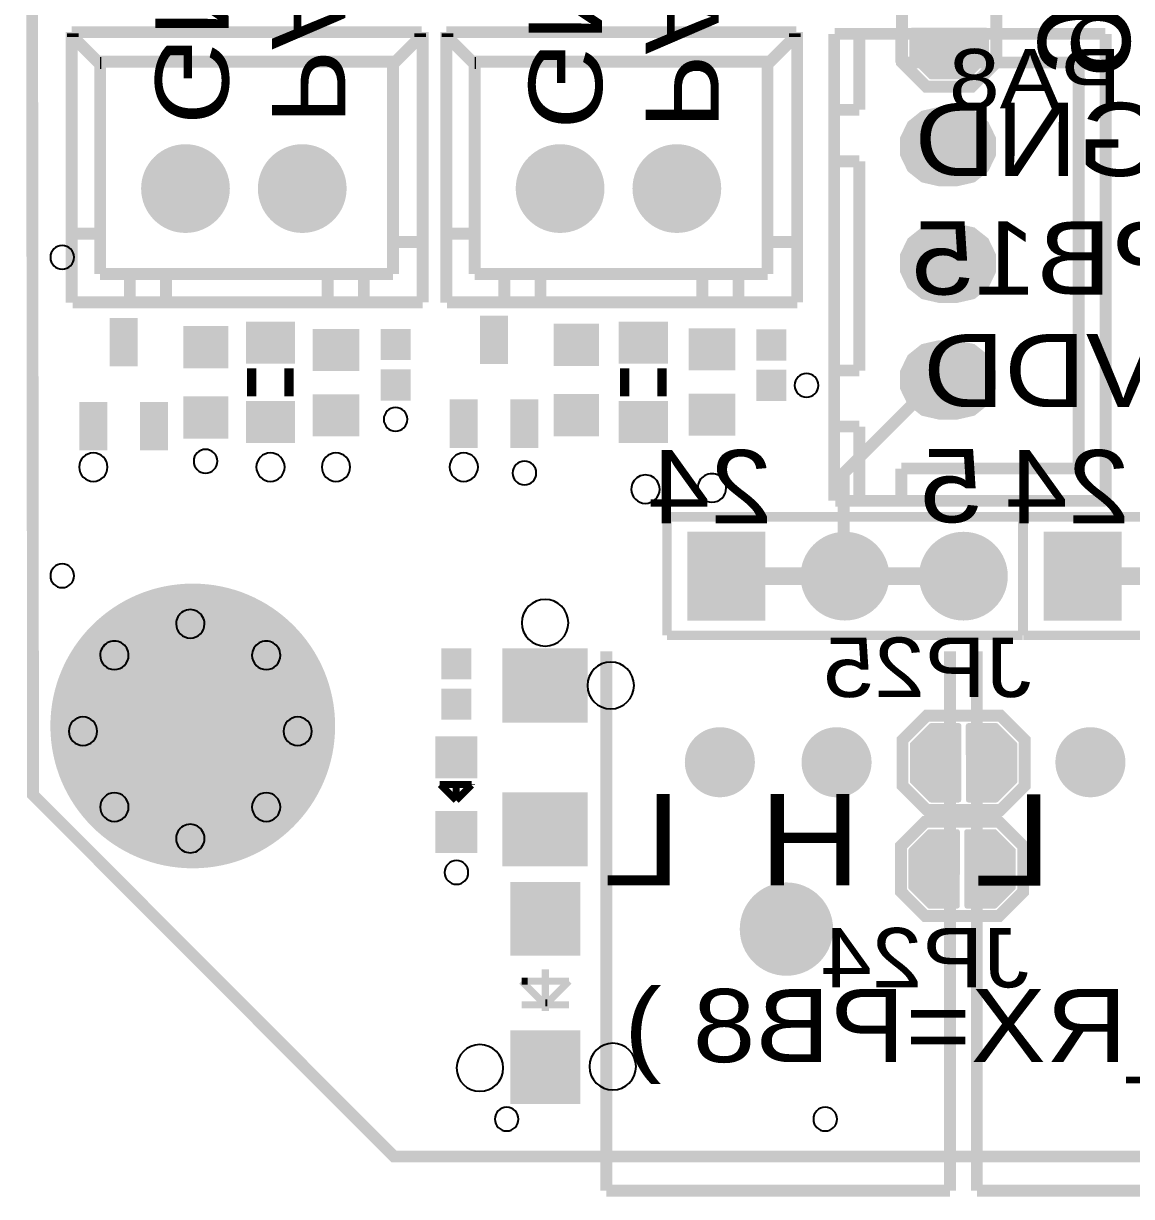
# Model space of a CAD drawing. Header units: millimetres. Extents: x -1 to 130, y -79 to 1.
# Drawn here: x -0.13 to 23.62, y -73.58 to -48.45 of the extents above; entities that cross this region are included whole.
import ezdxf
from ezdxf.enums import TextEntityAlignment as Align

# ---------------------------------------------------------------- set-up
doc = ezdxf.new("R2010")
doc.units = ezdxf.units.MM
doc.header["$MEASUREMENT"] = 0
for name, color, linetype, true_color in [('Board-Outline-Layer', 7, 'Continuous', 0xff00ff), ('Bottom-Silkscreen-Layer', 7, 'Continuous', 0x808000), ('Bottom-Solder-Mask-Layer', 7, 'Continuous', 0xff00ff), ('Multi-Layer', 7, 'Continuous', 0xc0c0c0), ('Top-Silkscreen-Layer', 7, 'Continuous', 0xffff00), ('Top-Solder-Mask-Layer', 7, 'Continuous', 0x800080)]:
    doc.layers.add(name, color=color, linetype=linetype, true_color=true_color)
doc.styles.get("Standard").update_dxf_attribs({"font": 'arial.ttf'})

msp = doc.modelspace()

# ---------------------------------------------------------------- hatches: boundary and pattern name
at = {"layer": 'Bottom-Solder-Mask-Layer'}
for points in [[(18.8576377952756, -48.58595377190755), (18.872554827537236, -48.54999468880697), (18.908545396508792, -48.53515378404908), (20.50855047651895, -48.53853961082074), (20.54440205998653, -48.55345652934064), (20.559243078486162, -48.58933959867921), (20.559243078486162, -49.18934213868429), (20.555376120142284, -49.20878257043544), (20.5443639591629, -49.22526334905992), (20.144361419157825, -49.625263349059914), (20.12788071961939, -49.63627534366368), (20.108440436880883, -49.64014224028448), (19.30844043688088, -49.64014224028448), (19.289000154142364, -49.63627534366368), (19.27251945460393, -49.625263349059914), (18.872516914598854, -49.22526334905992), (18.86150475361947, -49.20878257043544), (18.8576377952756, -49.18934213868429)], [(19.483039116078245, -51.934309118618266), (19.11423738679487, -51.85013253056554), (18.81848136305245, -51.61427497202927), (18.654349152562766, -51.27345092508076), (18.654349152562766, -50.8951647721507), (18.81848136305245, -50.55434072520216), (19.11423738679487, -50.31848316666592), (19.483039116078245, -50.23430657861319), (19.883041656083314, -50.23430657861319), (20.25184338536669, -50.31848316666592), (20.547599409109104, -50.55434072520216), (20.711731619598787, -50.8951647721507), (20.711731619598787, -51.27345092508076), (20.547599409109104, -51.614274972029285), (20.25184338536669, -51.85013253056554), (19.883041656083314, -51.934309118618266)], [(2.3936576073152174, -51.9841046482093, 1), (4.295257810515624, -51.9841046482093, 1)], [(4.895562611125227, -51.9841046482093, 1), (6.797162814325633, -51.9841046482093, 1)], [(10.42007366014733, -51.9841046482093, 1), (12.321673863347735, -51.9841046482093, 1)], [(12.921978663957338, -51.9841046482093, 1), (14.823578867157744, -51.9841046482093, 1)], [(19.483039116078245, -54.43418211836423), (19.11423738679487, -54.3500055303115), (18.81848136305245, -54.114147971775246), (18.654349152562766, -53.77332392482672), (18.654349152562766, -53.395037771896675), (18.81848136305245, -53.054213724948134), (19.11423738679487, -52.81835616641188), (19.483039116078245, -52.734179578359154), (19.883041656083314, -52.734179578359154), (20.25184338536669, -52.81835616641188), (20.547599409109104, -53.054213724948134), (20.711731619598787, -53.395037771896675), (20.711731619598787, -53.77332392482672), (20.547599409109104, -54.11414797177526), (20.25184338536669, -54.3500055303115), (19.883041656083314, -54.43418211836423)], [(19.483039116078245, -56.93430911861825), (19.11423738679487, -56.850132530565524), (18.81848136305245, -56.61427497202926), (18.654349152562766, -56.273450925080745), (18.654349152562766, -55.895164772150686), (18.81848136305245, -55.554340725202145), (19.11423738679487, -55.31848316666591), (19.483039116078245, -55.23430657861318), (19.883041656083314, -55.23430657861318), (20.25184338536669, -55.31848316666591), (20.547599409109104, -55.554340725202145), (20.711731619598787, -55.895164772150686), (20.711731619598787, -56.273450925080745), (20.547599409109104, -56.61427497202927), (20.25184338536669, -56.850132530565524), (19.883041656083314, -56.93430911861825)], [(14.095029210058428, -61.240721361442716), (14.095029210058428, -59.33912115824233), (15.771432562865137, -59.33912115824233), (15.771432562865137, -61.240721361442716)], [(16.522435864871735, -60.28992125984252, 1), (18.424036068072144, -60.28992125984252, 1)], [(19.062440944881896, -60.28992125984252, 1), (20.964041148082305, -60.28992125984252, 1)], [(21.73028448056896, -61.240721361442716), (21.73028448056896, -59.33912115824233), (23.40668783337567, -59.33912115824233), (23.40668783337567, -61.240721361442716)], [(0.44920116840233604, -63.500127000254004, 1), (6.550814071628142, -63.500127000254004, 1)], [(14.043543307086617, -64.27772923545848, 1), (15.545143510287025, -64.27772923545848, 1)], [(16.543670307340623, -64.27772923545848, 1), (18.045270510541027, -64.27772923545848, 1)], [(19.920073660147324, -63.43892557785116), (19.95603274324791, -63.453842610112794), (19.970873648005785, -63.48983317908435), (19.967487821234137, -65.0898382590945), (19.952570902714243, -65.12568984256211), (19.916687833375676, -65.1405308610617), (19.31668529337059, -65.1405308610617), (19.297244861619433, -65.13666390271786), (19.280764082994956, -65.12565174173847), (18.88076408299495, -64.72564920173338), (18.869752088391202, -64.70916850219496), (18.86588519177039, -64.68972821945644), (18.86588519177039, -63.88972821945644), (18.869752088391202, -63.870287936717936), (18.88076408299495, -63.8538072371795), (19.280764082994956, -63.45380469717443), (19.297244861619433, -63.442792536195036), (19.31668529337059, -63.43892557785116)], [(20.753452211388705, -65.12565185578799), (20.736971472307097, -65.13666393357943), (20.717531115062236, -65.1405308610617), (20.117531115062235, -65.1405308610617), (20.08164807426604, -65.12568987104413), (20.066731127374496, -65.08983833973903), (20.063342760597756, -63.489833259728876), (20.07818363670291, -63.45384263865517), (20.114142748285502, -63.43892557785116), (20.717531115062236, -63.43892557785116), (20.736971472307097, -63.442792505333436), (20.753452211388705, -63.4538045831249), (21.153454751393788, -63.853807123129975), (21.164466829185237, -63.87028786221159), (21.168333756667522, -63.88972821945644), (21.168333756667522, -64.68972821945644), (21.164466829185237, -64.70916857670127), (21.153454751393788, -64.7256493157829)], [(21.98359410718822, -64.27772923545848, 1), (23.485194310388625, -64.27772923545848, 1)], [(19.887274574549153, -65.71293116586233), (19.92323365764974, -65.72784819812398), (19.938074562407614, -65.76383876709554), (19.934688735635966, -67.3638438471057), (19.919771817116064, -67.39969543057327), (19.883888747777505, -67.4145364490729), (19.28388620777242, -67.4145364490729), (19.264445776021255, -67.41066949072902), (19.247964997396785, -67.39965732974963), (18.84796499739678, -66.99965478974454), (18.83695300279303, -66.98317409020612), (18.833086106172217, -66.9637338074676), (18.833086106172217, -66.16373380746762), (18.83695300279303, -66.14429352472911), (18.84796499739678, -66.12781282519069), (19.247964997396785, -65.7278102851856), (19.264445776021255, -65.7167981242062), (19.28388620777242, -65.71293116586233)], [(20.720653125790534, -67.39965744379916), (20.704172386708926, -67.41066952159062), (20.684732029464065, -67.4145364490729), (20.084732029464064, -67.4145364490729), (20.04884898866787, -67.3996954590553), (20.033932041776318, -67.36384392775022), (20.030543674999585, -65.76383884774006), (20.04538455110474, -65.72784822666634), (20.08134366268733, -65.71293116586233), (20.684732029464065, -65.71293116586233), (20.704172386708926, -65.71679809334461), (20.720653125790534, -65.72781017113607), (21.120655665795617, -66.12781271114116), (21.131667743587066, -66.14429345022276), (21.13553467106935, -66.16373380746762), (21.13553467106935, -66.9637338074676), (21.131667743587066, -66.98317416471247), (21.120655665795617, -66.99965490379407)]]:
    msp.add_hatch(color=256, dxfattribs=at).paths.add_polyline_path(points)
at = {"layer": 'Multi-Layer'}
for points in [[(19.483039116078245, -51.88430911861827), (19.135931573750746, -51.80508408717042), (18.857572937175846, -51.583100481936334), (18.70309554817186, -51.26232487838292), (18.70309554817186, -50.906290818848525), (18.857572937175846, -50.585515215295096), (19.135931573750746, -50.36353161006104), (19.483039116078245, -50.28430657861319), (19.883041656083314, -50.28430657861319), (20.230149198410814, -50.36353161006104), (20.508507834985707, -50.58551521529511), (20.6629852239897, -50.906290818848525), (20.6629852239897, -51.26232487838292), (20.508507834985707, -51.583100481936334), (20.230149198410814, -51.80508408717042), (19.883041656083314, -51.88430911861827)], [(19.483039116078245, -51.88430911861827), (19.135931573750746, -51.80508408717042), (18.857572937175846, -51.583100481936334), (18.70309554817186, -51.26232487838292), (18.70309554817186, -50.906290818848525), (18.857572937175846, -50.585515215295096), (19.135931573750746, -50.36353161006104), (19.483039116078245, -50.28430657861319), (19.883041656083314, -50.28430657861319), (20.230149198410814, -50.36353161006104), (20.508507834985707, -50.58551521529511), (20.6629852239897, -50.906290818848525), (20.6629852239897, -51.26232487838292), (20.508507834985707, -51.583100481936334), (20.230149198410814, -51.80508408717042), (19.883041656083314, -51.88430911861827)], [(19.483039116078245, -51.88430911861827), (19.135931573750746, -51.80508408717042), (18.857572937175846, -51.583100481936334), (18.70309554817186, -51.26232487838292), (18.70309554817186, -50.906290818848525), (18.857572937175846, -50.585515215295096), (19.135931573750746, -50.36353161006104), (19.483039116078245, -50.28430657861319), (19.883041656083314, -50.28430657861319), (20.230149198410814, -50.36353161006104), (20.508507834985707, -50.58551521529511), (20.6629852239897, -50.906290818848525), (20.6629852239897, -51.26232487838292), (20.508507834985707, -51.583100481936334), (20.230149198410814, -51.80508408717042), (19.883041656083314, -51.88430911861827)], [(2.4444577089154205, -51.9841046482093, 1), (4.244457708915421, -51.9841046482093, 1)], [(2.4444577089154205, -51.9841046482093, 1), (4.244457708915421, -51.9841046482093, 1)], [(2.4444577089154205, -51.9841046482093, 1), (4.244457708915421, -51.9841046482093, 1)], [(4.9463627127254295, -51.9841046482093, 1), (6.74636271272543, -51.9841046482093, 1)], [(4.9463627127254295, -51.9841046482093, 1), (6.74636271272543, -51.9841046482093, 1)], [(4.9463627127254295, -51.9841046482093, 1), (6.74636271272543, -51.9841046482093, 1)], [(10.470873761747532, -51.9841046482093, 1), (12.270873761747533, -51.9841046482093, 1)], [(10.470873761747532, -51.9841046482093, 1), (12.270873761747533, -51.9841046482093, 1)], [(10.470873761747532, -51.9841046482093, 1), (12.270873761747533, -51.9841046482093, 1)], [(12.97277876555754, -51.9841046482093, 1), (14.772778765557542, -51.9841046482093, 1)], [(12.97277876555754, -51.9841046482093, 1), (14.772778765557542, -51.9841046482093, 1)], [(12.97277876555754, -51.9841046482093, 1), (14.772778765557542, -51.9841046482093, 1)], [(19.483039116078245, -54.38418211836423), (19.135931573750746, -54.30495708691638), (18.857572937175846, -54.08297348168231), (18.70309554817186, -53.762197878128895), (18.70309554817186, -53.4061638185945), (18.857572937175846, -53.08538821504107), (19.135931573750746, -52.863404609807), (19.483039116078245, -52.78417957835915), (19.883041656083314, -52.78417957835915), (20.230149198410814, -52.863404609807), (20.508507834985707, -53.085388215041085), (20.6629852239897, -53.4061638185945), (20.6629852239897, -53.762197878128895), (20.508507834985707, -54.08297348168231), (20.230149198410814, -54.30495708691638), (19.883041656083314, -54.38418211836423)], [(19.483039116078245, -54.38418211836423), (19.135931573750746, -54.30495708691638), (18.857572937175846, -54.08297348168231), (18.70309554817186, -53.762197878128895), (18.70309554817186, -53.4061638185945), (18.857572937175846, -53.08538821504107), (19.135931573750746, -52.863404609807), (19.483039116078245, -52.78417957835915), (19.883041656083314, -52.78417957835915), (20.230149198410814, -52.863404609807), (20.508507834985707, -53.085388215041085), (20.6629852239897, -53.4061638185945), (20.6629852239897, -53.762197878128895), (20.508507834985707, -54.08297348168231), (20.230149198410814, -54.30495708691638), (19.883041656083314, -54.38418211836423)], [(19.483039116078245, -54.38418211836423), (19.135931573750746, -54.30495708691638), (18.857572937175846, -54.08297348168231), (18.70309554817186, -53.762197878128895), (18.70309554817186, -53.4061638185945), (18.857572937175846, -53.08538821504107), (19.135931573750746, -52.863404609807), (19.483039116078245, -52.78417957835915), (19.883041656083314, -52.78417957835915), (20.230149198410814, -52.863404609807), (20.508507834985707, -53.085388215041085), (20.6629852239897, -53.4061638185945), (20.6629852239897, -53.762197878128895), (20.508507834985707, -54.08297348168231), (20.230149198410814, -54.30495708691638), (19.883041656083314, -54.38418211836423)], [(19.483039116078245, -56.884309118618255), (19.135931573750746, -56.80508408717041), (18.857572937175846, -56.58310048193632), (18.70309554817186, -56.262324878382906), (18.70309554817186, -55.90629081884851), (18.857572937175846, -55.58551521529508), (19.135931573750746, -55.363531610061024), (19.483039116078245, -55.284306578613176), (19.883041656083314, -55.284306578613176), (20.230149198410814, -55.363531610061024), (20.508507834985707, -55.585515215295096), (20.6629852239897, -55.90629081884851), (20.6629852239897, -56.262324878382906), (20.508507834985707, -56.58310048193632), (20.230149198410814, -56.80508408717041), (19.883041656083314, -56.884309118618255)], [(19.483039116078245, -56.884309118618255), (19.135931573750746, -56.80508408717041), (18.857572937175846, -56.58310048193632), (18.70309554817186, -56.262324878382906), (18.70309554817186, -55.90629081884851), (18.857572937175846, -55.58551521529508), (19.135931573750746, -55.363531610061024), (19.483039116078245, -55.284306578613176), (19.883041656083314, -55.284306578613176), (20.230149198410814, -55.363531610061024), (20.508507834985707, -55.585515215295096), (20.6629852239897, -55.90629081884851), (20.6629852239897, -56.262324878382906), (20.508507834985707, -56.58310048193632), (20.230149198410814, -56.80508408717041), (19.883041656083314, -56.884309118618255)], [(19.483039116078245, -56.884309118618255), (19.135931573750746, -56.80508408717041), (18.857572937175846, -56.58310048193632), (18.70309554817186, -56.262324878382906), (18.70309554817186, -55.90629081884851), (18.857572937175846, -55.58551521529508), (19.135931573750746, -55.363531610061024), (19.483039116078245, -55.284306578613176), (19.883041656083314, -55.284306578613176), (20.230149198410814, -55.363531610061024), (20.508507834985707, -55.585515215295096), (20.6629852239897, -55.90629081884851), (20.6629852239897, -56.262324878382906), (20.508507834985707, -56.58310048193632), (20.230149198410814, -56.80508408717041), (19.883041656083314, -56.884309118618255)], [(14.14582931165863, -61.18992125984253), (14.14582931165863, -59.38992125984253), (15.720632461264927, -59.38992125984253), (15.720632461264927, -61.18992125984253)], [(14.14582931165863, -61.18992125984253), (14.14582931165863, -59.38992125984253), (15.720632461264927, -59.38992125984253), (15.720632461264927, -61.18992125984253)], [(14.14582931165863, -61.18992125984253), (14.14582931165863, -59.38992125984253), (15.720632461264927, -59.38992125984253), (15.720632461264927, -61.18992125984253)], [(16.57323596647194, -60.28992125984252, 1), (18.37323596647194, -60.28992125984252, 1)], [(16.57323596647194, -60.28992125984252, 1), (18.37323596647194, -60.28992125984252, 1)], [(16.57323596647194, -60.28992125984252, 1), (18.37323596647194, -60.28992125984252, 1)], [(19.113241046482102, -60.28992125984252, 1), (20.9132410464821, -60.28992125984252, 1)], [(19.113241046482102, -60.28992125984252, 1), (20.9132410464821, -60.28992125984252, 1)], [(19.113241046482102, -60.28992125984252, 1), (20.9132410464821, -60.28992125984252, 1)], [(21.78108458216917, -61.18992125984253), (21.78108458216917, -59.38992125984253), (23.355887731775468, -59.38992125984253), (23.355887731775468, -61.18992125984253)], [(21.78108458216917, -61.18992125984253), (21.78108458216917, -59.38992125984253), (23.355887731775468, -59.38992125984253), (23.355887731775468, -61.18992125984253)], [(21.78108458216917, -61.18992125984253), (21.78108458216917, -59.38992125984253), (23.355887731775468, -59.38992125984253), (23.355887731775468, -61.18992125984253)], [(0.5000012700025391, -63.500127000254004, 1), (6.50001397002794, -63.500127000254004, 1)], [(0.5000012700025391, -63.500127000254004, 1), (6.50001397002794, -63.500127000254004, 1)], [(0.5000012700025391, -63.500127000254004, 1), (6.50001397002794, -63.500127000254004, 1)], [(14.094343408686822, -64.27772923545848, 1), (15.49434340868682, -64.27772923545848, 1)], [(14.094343408686822, -64.27772923545848, 1), (15.49434340868682, -64.27772923545848, 1)], [(14.094343408686822, -64.27772923545848, 1), (15.49434340868682, -64.27772923545848, 1)], [(16.594470408940825, -64.27772923545848, 1), (17.994470408940824, -64.27772923545848, 1)], [(16.594470408940825, -64.27772923545848, 1), (17.994470408940824, -64.27772923545848, 1)], [(16.594470408940825, -64.27772923545848, 1), (17.994470408940824, -64.27772923545848, 1)], [(22.034394208788424, -64.27772923545848, 1), (23.434394208788422, -64.27772923545848, 1)], [(22.034394208788424, -64.27772923545848, 1), (23.434394208788422, -64.27772923545848, 1)], [(22.034394208788424, -64.27772923545848, 1), (23.434394208788422, -64.27772923545848, 1)]]:
    msp.add_hatch(color=256, dxfattribs=at).paths.add_polyline_path(points)
at = {"layer": 'Top-Solder-Mask-Layer'}
for points in [[(19.483039116078245, -51.934309118618266), (19.11423738679487, -51.85013253056554), (18.81848136305245, -51.61427497202927), (18.654349152562766, -51.27345092508076), (18.654349152562766, -50.8951647721507), (18.81848136305245, -50.55434072520216), (19.11423738679487, -50.31848316666592), (19.483039116078245, -50.23430657861319), (19.883041656083314, -50.23430657861319), (20.25184338536669, -50.31848316666592), (20.547599409109104, -50.55434072520216), (20.711731619598787, -50.8951647721507), (20.711731619598787, -51.27345092508076), (20.547599409109104, -51.614274972029285), (20.25184338536669, -51.85013253056554), (19.883041656083314, -51.934309118618266)], [(2.3936576073152174, -51.9841046482093, 1), (4.295257810515624, -51.9841046482093, 1)], [(4.895562611125227, -51.9841046482093, 1), (6.797162814325633, -51.9841046482093, 1)], [(10.42007366014733, -51.9841046482093, 1), (12.321673863347735, -51.9841046482093, 1)], [(12.921978663957338, -51.9841046482093, 1), (14.823578867157744, -51.9841046482093, 1)], [(19.483039116078245, -54.43418211836423), (19.11423738679487, -54.3500055303115), (18.81848136305245, -54.114147971775246), (18.654349152562766, -53.77332392482672), (18.654349152562766, -53.395037771896675), (18.81848136305245, -53.054213724948134), (19.11423738679487, -52.81835616641188), (19.483039116078245, -52.734179578359154), (19.883041656083314, -52.734179578359154), (20.25184338536669, -52.81835616641188), (20.547599409109104, -53.054213724948134), (20.711731619598787, -53.395037771896675), (20.711731619598787, -53.77332392482672), (20.547599409109104, -54.11414797177526), (20.25184338536669, -54.3500055303115), (19.883041656083314, -54.43418211836423)], [(1.7196037592075157, -54.7584251968504), (2.3212039624079353, -54.7584251968504), (2.3212039624079353, -55.79601727203454), (1.7196037592075157, -55.79601727203454)], [(9.65664719329439, -54.7076250952502), (10.258247396494802, -54.7076250952502), (10.258247396494802, -55.74521717043435), (9.65664719329439, -55.74521717043435)], [(3.299804419608847, -54.92963423926847), (4.2654127508255115, -54.92963423926847), (4.2654127508255115, -55.83771145542291), (3.299804419608847, -55.83771145542291)], [(4.639461518923049, -55.73632715265429), (4.639461518923049, -54.83462534925069), (5.691064262128528, -54.83462534925069), (5.691064262128528, -55.73632715265429)], [(7.069616459232918, -55.89482346964696), (6.068016256032507, -55.89482346964696), (6.068016256032507, -54.99322326644654), (7.069616459232918, -54.99322326644654)], [(7.5258140716281545, -54.99322326644654), (8.167419354838714, -54.99322326644654), (8.167419354838714, -55.66048260096522), (7.5258140716281545, -55.66048260096522)], [(11.236847853695707, -54.880916941833895), (12.202456184912371, -54.880916941833895), (12.202456184912371, -55.788994157988334), (11.236847853695707, -55.788994157988334)], [(12.629425958851932, -55.73798577597156), (12.629425958851932, -54.83628397256796), (13.68102870205741, -54.83628397256796), (13.68102870205741, -55.73798577597156)], [(15.129230378460761, -55.880066040132085), (14.12763017526035, -55.880066040132085), (14.12763017526035, -54.97846583693168), (15.129230378460761, -54.97846583693168)], [(15.57763017526036, -55.00226568453137), (16.21923545847092, -55.00226568453137), (16.21923545847092, -55.66952501905005), (15.57763017526036, -55.66952501905005)], [(19.483039116078245, -56.93430911861825), (19.11423738679487, -56.850132530565524), (18.81848136305245, -56.61427497202926), (18.654349152562766, -56.273450925080745), (18.654349152562766, -55.895164772150686), (18.81848136305245, -55.554340725202145), (19.11423738679487, -55.31848316666591), (19.483039116078245, -55.23430657861318), (19.883041656083314, -55.23430657861318), (20.25184338536669, -55.31848316666591), (20.547599409109104, -55.554340725202145), (20.711731619598787, -55.895164772150686), (20.711731619598787, -56.273450925080745), (20.547599409109104, -56.61427497202927), (20.25184338536669, -56.850132530565524), (19.883041656083314, -56.93430911861825)], [(7.5258140716281545, -55.85885699771401), (8.167419354838714, -55.85885699771401), (8.167419354838714, -56.52611633223268), (7.5258140716281545, -56.52611633223268)], [(15.57763017526036, -55.86789941579884), (16.21923545847092, -55.86789941579884), (16.21923545847092, -56.535158750317514), (15.57763017526036, -56.535158750317514)], [(1.0696164592329183, -56.55420878841759), (1.6712166624333307, -56.55420878841759), (1.6712166624333307, -57.591800863601726), (1.0696164592329183, -57.591800863601726)], [(2.369591059182113, -56.554208788417604), (2.9711912623825327, -56.554208788417604), (2.9711912623825327, -57.59180086360174), (2.369591059182113, -57.59180086360174)], [(3.299804419608847, -56.43636525273052), (4.2654127508255115, -56.43636525273052), (4.2654127508255115, -57.34444246888494), (3.299804419608847, -57.34444246888494)], [(4.639461518923049, -57.43613157226314), (4.639461518923049, -56.534429768859546), (5.691064262128528, -56.534429768859546), (5.691064262128528, -57.43613157226314)], [(7.069616459232918, -57.29487426974854), (6.068016256032507, -57.29487426974854), (6.068016256032507, -56.39327406654812), (7.069616459232918, -56.39327406654812)], [(9.006659893319785, -56.50340868681739), (9.608260096520205, -56.50340868681739), (9.608260096520205, -57.54100076200154), (9.006659893319785, -57.54100076200154)], [(10.306634493268987, -56.503408686817416), (10.908234696469407, -56.503408686817416), (10.908234696469407, -57.54100076200154), (10.306634493268987, -57.54100076200154)], [(11.236847853695707, -56.387647955295925), (12.202456184912371, -56.387647955295925), (12.202456184912371, -57.295725171450364), (11.236847853695707, -57.295725171450364)], [(12.629425958851932, -57.4377901955804), (12.629425958851932, -56.5360883921768), (13.68102870205741, -56.5360883921768), (13.68102870205741, -57.4377901955804)], [(15.129230378460761, -57.28011684023367), (14.12763017526035, -57.28011684023367), (14.12763017526035, -56.37851663703328), (15.129230378460761, -56.37851663703328)], [(14.095029210058428, -61.240721361442716), (14.095029210058428, -59.33912115824233), (15.771432562865137, -59.33912115824233), (15.771432562865137, -61.240721361442716)], [(16.522435864871735, -60.28992125984252, 1), (18.424036068072144, -60.28992125984252, 1)], [(19.062440944881896, -60.28992125984252, 1), (20.964041148082305, -60.28992125984252, 1)], [(21.73028448056896, -61.240721361442716), (21.73028448056896, -59.33912115824233), (23.40668783337567, -59.33912115824233), (23.40668783337567, -61.240721361442716)], [(0.44920116840233604, -63.500127000254004, 1), (6.550814071628142, -63.500127000254004, 1)], [(8.82919735839473, -61.83355346710693), (9.470802641605282, -61.83355346710693), (9.470802641605282, -62.50081280162561), (8.82919735839473, -62.50081280162561)], [(11.964401828803666, -63.42645923291847), (10.135598171196342, -63.42645923291847), (10.135598171196342, -61.83895605791212), (11.964401828803666, -61.83895605791212)], [(8.82919735839473, -62.699187198374396), (9.470802641605282, -62.699187198374396), (9.470802641605282, -63.36644653289307), (8.82919735839473, -63.36644653289307)], [(14.043543307086617, -64.27772923545848, 1), (15.545143510287025, -64.27772923545848, 1)], [(16.543670307340623, -64.27772923545848, 1), (18.045270510541027, -64.27772923545848, 1)], [(21.98359410718822, -64.27772923545848, 1), (23.485194310388625, -64.27772923545848, 1)], [(9.600800101600207, -63.72420116840234), (9.600800101600207, -64.62580137160276), (8.699199898399804, -64.62580137160276), (8.699199898399804, -63.72420116840234)], [(11.964401828803666, -66.51104140208281), (10.135598171196342, -66.51104140208281), (10.135598171196342, -64.92353822707645), (11.964401828803666, -64.92353822707645)], [(9.6010541021082, -65.32313436626873), (9.6010541021082, -66.22473456946915), (8.699453898907798, -66.22473456946915), (8.699453898907798, -65.32313436626873)], [(10.305234950469917, -66.84495046990097), (11.80523495046991, -66.84495046990097), (11.80523495046991, -68.42496062992129), (10.305234950469917, -68.42496062992129)], [(15.220633731267464, -67.85344678689358, 1), (17.220636271272543, -67.85344678689358, 1)], [(10.305234950469917, -70.02503683007367), (11.80523495046991, -70.02503683007367), (11.80523495046991, -71.605046990094), (10.305234950469917, -71.605046990094)]]:
    msp.add_hatch(color=256, dxfattribs=at).paths.add_polyline_path(points)

# ---------------------------------------------------------------- linework, layer by layer
at = {"layer": 'Board-Outline-Layer', "const_width": 0.25400050800101603}
msp.add_lwpolyline([(129.99820421640845, 0.0021209042418064428), (0.002288544577091045, 0.0021209042418064428), (0, 0), (0.07897383794767876, -64.97754635509273), (7.809212598425198, -72.72522987045974), (122.27516383032767, -72.72522987045974), (130.00026416052833, -65.00013208026417), (130.00026416052833, 0)], close=True, dxfattribs=at)
at = {"layer": 'Bottom-Silkscreen-Layer', "const_width": 0.25400050800101603}
for points in [[(20.194935229870467, -49.79934213868429), (19.218440436880883, -49.79934213868429), (18.698437896875795, -49.27934213868428), (18.698437896875795, -47.699337058674125), (19.2184378968758, -47.179337058674115), (20.198442976885957, -47.179337058674115), (20.71844297688596, -47.699337058674125), (20.71844297688596, -49.27941071882143)], [(20.194935229870467, -49.79934213868429), (19.218440436880883, -49.79934213868429), (18.698437896875795, -49.27934213868428), (18.698437896875795, -47.699337058674125), (19.2184378968758, -47.179337058674115), (20.198442976885957, -47.179337058674115), (20.71844297688596, -47.699337058674125), (20.71844297688596, -49.27941071882143)], [(18.706685293370597, -64.77622301244602), (18.706685293370597, -63.79972821945645), (19.226685293370593, -63.27972567945135), (20.806690373380754, -63.27972567945135), (21.32669037338075, -63.79972567945135), (21.32669037338075, -64.77973075946153), (20.806690373380754, -65.29973075946151), (19.226616713233433, -65.29973075946151)], [(18.706685293370597, -64.77622301244602), (18.706685293370597, -63.79972821945645), (19.226685293370593, -63.27972567945135), (20.806690373380754, -63.27972567945135), (21.32669037338075, -63.79972567945135), (21.32669037338075, -64.77973075946153), (20.806690373380754, -65.29973075946151), (19.226616713233433, -65.29973075946151)], [(18.673886207772426, -67.05022860045719), (18.673886207772426, -66.07373380746762), (19.193886207772422, -65.55373126746252), (20.773891287782583, -65.55373126746252), (21.29389128778258, -66.07373126746253), (21.29389128778258, -67.0537363474727), (20.773891287782583, -67.5737363474727), (19.193817627635262, -67.5737363474727)], [(18.673886207772426, -67.05022860045719), (18.673886207772426, -66.07373380746762), (19.193886207772422, -65.55373126746252), (20.773891287782583, -65.55373126746252), (21.29389128778258, -66.07373126746253), (21.29389128778258, -67.0537363474727), (20.773891287782583, -67.5737363474727), (19.193817627635262, -67.5737363474727)]]:
    msp.add_lwpolyline(points, close=True, dxfattribs=at)
at = {"layer": 'Bottom-Silkscreen-Layer'}
for points, const_width in [([(17.447835915671845, -60.31532131064264), (17.447835915671845, -58.08011684023369), (19.55604013208027, -55.971912623825254)], 0.25400050800101603), ([(14.870795021590048, -60.28992125984252), (20.114841249682513, -60.28992125984252), (20.21644145288291, -60.18832105664212)], 0.38100076200152405), ([(22.534381508763026, -60.28992125984252), (27.778427736855484, -60.28992125984252), (27.880027940055893, -60.18832105664212)], 0.38100076200152405)]:
    msp.add_lwpolyline(points, dxfattribs=dict(at, const_width=const_width))
at = {"layer": 'Multi-Layer'}
for points in [[(0.4491160782321657, -53.45718313436627, 1), (0.9571170942341993, -53.45718313436627, 1)], [(16.396845313690633, -56.20152908305817, 1), (16.904846329692667, -56.20152908305817, 1)], [(7.592616205232417, -56.92838963677928, 1), (8.100617221234451, -56.92838963677928, 1)], [(3.52119126238253, -57.82793751587503, 1), (4.0291922783845635, -57.82793751587503, 1)], [(10.353434086868184, -58.08011684023369, 1), (10.861435102870217, -58.08011684023369, 1)], [(0.4491160782321657, -60.28218440436881, 1), (0.9571170942341993, -60.28218440436881, 1)], [(10.550000000000004, -61.288709677419355, 1), (11.550000000000004, -61.288709677419355, 1)], [(11.95552197104395, -62.63270764541529, 1), (12.95552197104395, -62.63270764541529, 1)], [(8.896253492506993, -66.63966217932438, 1), (9.40425450850902, -66.63966217932438, 1)], [(9.152385064770137, -70.83008636017274, 1), (10.152385064770137, -70.83008636017274, 1)], [(12.000000000000007, -70.80000000000001, 1), (13.000000000000007, -70.80000000000001, 1)], [(9.972324104648216, -71.92499872999747, 1), (10.48032512065025, -71.92499872999747, 1)], [(16.797322834645676, -71.92499872999747, 1), (17.30532385064771, -71.92499872999747, 1)]]:
    msp.add_lwpolyline(points, format="xyb", close=True, dxfattribs=at)
for points in [[(1.0656159512319192, -57.95311658602652, 1), (1.675217170434351, -57.953116586517716), (1.675217170434351, -57.95311658643984, 1), (1.0656159512319192, -57.95311658594864)], [(4.8604622809245726, -57.95311658602652, 1), (5.470063500127004, -57.953116586517716), (5.470063500127004, -57.95311658643984, 1), (4.8604622809245726, -57.95311658594864)], [(6.264015748031504, -57.95311658602652, 1), (6.873616967233936, -57.953116586517716), (6.873616967233936, -57.95311658643984, 1), (6.264015748031504, -57.95311658594864)], [(9.002659385318779, -57.95311658602652, 1), (9.612260604521211, -57.953116586517716), (9.612260604521211, -57.95311658643984, 1), (9.002659385318779, -57.95311658594864)], [(12.895199390398787, -58.42499872979081, 1), (13.504800609601219, -58.424998730282006), (13.504800609601219, -58.424998730204116, 1), (12.895199390398787, -58.42499872971293)], [(14.320198120396249, -58.39999999979336, 1), (14.92979933959868, -58.40000000028454), (14.92979933959868, -58.40000000020667, 1), (14.320198120396249, -58.39999999971548)], [(3.1427978155956353, -61.312692405018446, 1), (3.7527978155956347, -61.312692405869804), (3.7527978155956347, -61.31269240575116, 1), (3.1427978155956353, -61.31269240489981)], [(1.5164706629413303, -61.986403352440355, 1), (2.1264706629413297, -61.98640335329171), (2.1264706629413297, -61.98640335317307, 1), (1.5164706629413303, -61.98640335232172)], [(4.76912496824994, -61.986403352440355, 1), (5.37912496824994, -61.98640335329171), (5.37912496824994, -61.98640335317307, 1), (4.76912496824994, -61.98640335232172)], [(0.8427597155194348, -63.61273050509468, 1), (1.4527597155194343, -63.612730505946026), (1.4527597155194343, -63.61273050582739, 1), (0.8427597155194348, -63.612730504976035)], [(5.442772415544837, -63.61273050509468, 1), (6.052772415544837, -63.612730505946026), (6.052772415544837, -63.61273050582739, 1), (5.442772415544837, -63.612730504976035)], [(1.5164249428498948, -65.23910337784042, 1), (2.126424942849887, -65.23910337869177), (2.126424942849887, -65.23910337857313, 1), (1.5164249428498948, -65.23910337772176)], [(4.769170688341383, -65.23910337784042, 1), (5.379170688341382, -65.23910337869177), (5.379170688341382, -65.23910337857313, 1), (4.769170688341383, -65.23910337772176)], [(3.1427978155956353, -65.91270510504384, 1), (3.7527978155956347, -65.91270510589521), (3.7527978155956347, -65.91270510577655, 1), (3.1427978155956353, -65.91270510492521)]]:
    msp.add_lwpolyline(points, format="xyb", dxfattribs=at)
at = {"layer": 'Top-Silkscreen-Layer'}
for points, const_width in [([(0.9060528321056651, -48.6312979425959), (0.9060528321056651, -54.43139954279909)], 0.25400050800101603), ([(0.9060528321056651, -48.6312979425959), (8.406179832359662, -48.6312979425959)], 0.25400050800101603), ([(0.9060528321056651, -48.6312979425959), (0.9060528321056651, -54.43139954279909)], 0.25400050800101603), ([(0.9060528321056651, -48.6312979425959), (8.406179832359662, -48.6312979425959)], 0.25400050800101603), ([(8.424467868935736, -48.6312979425959), (8.424467868935736, -54.42250952501906)], 0.25400050800101603), ([(8.424467868935736, -48.6312979425959), (8.424467868935736, -54.42250952501906)], 0.25400050800101603), ([(8.932468884937776, -48.6312979425959), (8.932468884937776, -54.43139954279909)], 0.25400050800101603), ([(8.932468884937776, -48.6312979425959), (16.43259588519178, -48.6312979425959)], 0.25400050800101603), ([(8.932468884937776, -48.6312979425959), (8.932468884937776, -54.43139954279909)], 0.25400050800101603), ([(8.932468884937776, -48.6312979425959), (16.43259588519178, -48.6312979425959)], 0.25400050800101603), ([(16.450883921767854, -48.6312979425959), (16.450883921767854, -54.42250952501906)], 0.25400050800101603), ([(16.450883921767854, -48.6312979425959), (16.450883921767854, -54.42250952501906)], 0.25400050800101603), ([(0.9314528829057664, -48.65669799339599), (0.9314528829057664, -48.73289814579629)], 0.25400050800101603), ([(0.9314528829057664, -48.65669799339599), (0.9314528829057664, -48.73289814579629)], 0.25400050800101603), ([(0.9314528829057664, -48.73289814579629), (1.5410541021082054, -49.34249936499874)], 0.25400050800101603), ([(0.9314528829057664, -48.73289814579629), (1.5410541021082054, -49.34249936499874)], 0.25400050800101603), ([(8.37366776733554, -48.73289814579629), (7.764066548133101, -49.34249936499874)], 0.25400050800101603), ([(8.37366776733554, -48.73289814579629), (7.764066548133101, -49.34249936499874)], 0.25400050800101603), ([(8.37366776733554, -48.65669799339599), (8.37366776733554, -48.73289814579629)], 0.25400050800101603), ([(8.37366776733554, -48.65669799339599), (8.37366776733554, -48.73289814579629)], 0.25400050800101603), ([(8.957868935737878, -48.65669799339599), (8.957868935737878, -48.73289814579629)], 0.25400050800101603), ([(8.957868935737878, -48.65669799339599), (8.957868935737878, -48.73289814579629)], 0.25400050800101603), ([(8.957868935737878, -48.73289814579629), (9.567470154940317, -49.34249936499874)], 0.25400050800101603), ([(8.957868935737878, -48.73289814579629), (9.567470154940317, -49.34249936499874)], 0.25400050800101603), ([(16.40008382016765, -48.73289814579629), (15.790482600965213, -49.34249936499874)], 0.25400050800101603), ([(16.40008382016765, -48.73289814579629), (15.790482600965213, -49.34249936499874)], 0.25400050800101603), ([(16.40008382016765, -48.65669799339599), (16.40008382016765, -48.73289814579629)], 0.25400050800101603), ([(16.40008382016765, -48.65669799339599), (16.40008382016765, -48.73289814579629)], 0.25400050800101603), ([(17.244635509271028, -48.66927101854204), (17.244635509271028, -58.66927101854204)], 0.25400050800101603), ([(17.244635509271028, -48.66927101854204), (17.244635509271028, -58.66927101854204)], 0.25400050800101603), ([(23.051087122174252, -48.666731013462034), (17.250985521971053, -48.666731013462034)], 0.25400050800101603), ([(23.051087122174252, -48.666731013462034), (17.250985521971053, -48.666731013462034)], 0.25400050800101603), ([(17.783040386080778, -50.296372872745756), (17.783040386080778, -48.666731013462034)], 0.25400050800101603), ([(17.783040386080778, -50.296372872745756), (17.783040386080778, -48.666731013462034)], 0.25400050800101603), ([(18.678392176784364, -48.666731013462034), (18.678392176784364, -49.2829108458217)], 0.25400050800101603), ([(18.678392176784364, -48.666731013462034), (18.678392176784364, -49.2829108458217)], 0.25400050800101603), ([(23.061247142494295, -48.66927101854204), (23.061247142494295, -58.66927101854204)], 0.25400050800101603), ([(23.061247142494295, -48.66927101854204), (23.061247142494295, -58.66927101854204)], 0.25400050800101603), ([(1.515654051308104, -49.26629921259843), (7.7894665989331955, -49.26629921259843)], 0.25400050800101603), ([(1.515654051308104, -49.26629921259843), (7.7894665989331955, -49.26629921259843)], 0.25400050800101603), ([(1.515654051308104, -53.81290830581661), (1.515654051308104, -49.29169926339852)], 0.25400050800101603), ([(1.515654051308104, -49.29169926339852), (1.5410541021082054, -49.29169926339852)], 0.25400050800101603), ([(1.515654051308104, -53.81290830581661), (1.515654051308104, -49.29169926339852)], 0.25400050800101603), ([(1.515654051308104, -49.29169926339852), (1.5410541021082054, -49.29169926339852)], 0.25400050800101603), ([(7.7894665989331955, -49.26629921259843), (7.7894665989331955, -53.81290830581661)], 0.25400050800101603), ([(7.7894665989331955, -49.26629921259843), (7.7894665989331955, -53.81290830581661)], 0.25400050800101603), ([(9.542070104140215, -49.26629921259843), (15.815882651765314, -49.26629921259843)], 0.25400050800101603), ([(9.542070104140215, -49.26629921259843), (15.815882651765314, -49.26629921259843)], 0.25400050800101603), ([(9.542070104140215, -53.81290830581661), (9.542070104140215, -49.29169926339852)], 0.25400050800101603), ([(9.542070104140215, -49.29169926339852), (9.567470154940317, -49.29169926339852)], 0.25400050800101603), ([(9.542070104140215, -53.81290830581661), (9.542070104140215, -49.29169926339852)], 0.25400050800101603), ([(9.542070104140215, -49.29169926339852), (9.567470154940317, -49.29169926339852)], 0.25400050800101603), ([(15.815882651765314, -49.26629921259843), (15.815882651765314, -53.81290830581661)], 0.25400050800101603), ([(15.815882651765314, -49.26629921259843), (15.815882651765314, -53.81290830581661)], 0.25400050800101603), ([(18.678392176784364, -49.2829108458217), (22.483040386080773, -49.2829108458217)], 0.25400050800101603), ([(18.678392176784364, -49.2829108458217), (22.483040386080773, -49.2829108458217)], 0.25400050800101603), ([(22.483040386080773, -49.2829108458217), (22.48304038608078, -57.9829108458217)], 0.25400050800101603), ([(22.483040386080773, -49.2829108458217), (22.48304038608078, -57.9829108458217)], 0.25400050800101603), ([(17.244635509271028, -50.296372872745756), (17.783040386080778, -50.296372872745756)], 0.25400050800101603), ([(17.244635509271028, -50.296372872745756), (17.783040386080778, -50.296372872745756)], 0.25400050800101603), ([(17.244635509271028, -51.401275082550164), (17.783040386080778, -51.401275082550164)], 0.25400050800101603), ([(17.244635509271028, -51.401275082550164), (17.783040386080778, -51.401275082550164)], 0.25400050800101603), ([(17.783040386080778, -51.401275082550164), (17.783040386080778, -55.882910845821705)], 0.25400050800101603), ([(17.783040386080778, -51.401275082550164), (17.783040386080778, -55.882910845821705)], 0.25400050800101603), ([(0.9060528321056651, -52.94930657861317), (1.4902540005080027, -52.94930657861317)], 0.25400050800101603), ([(0.9060528321056651, -52.94930657861317), (1.4902540005080027, -52.94930657861317)], 0.25400050800101603), ([(7.814866649733304, -53.12710693421388), (8.399067818135642, -53.12710693421388)], 0.25400050800101603), ([(7.814866649733304, -53.12710693421388), (8.399067818135642, -53.12710693421388)], 0.25400050800101603), ([(8.932468884937776, -52.94930657861317), (9.516670053340121, -52.94930657861317)], 0.25400050800101603), ([(8.932468884937776, -52.94930657861317), (9.516670053340121, -52.94930657861317)], 0.25400050800101603), ([(15.841282702565415, -53.12710693421388), (16.425483870967753, -53.12710693421388)], 0.25400050800101603), ([(15.841282702565415, -53.12710693421388), (16.425483870967753, -53.12710693421388)], 0.25400050800101603), ([(7.7894665989331955, -53.81290830581661), (1.515654051308104, -53.81290830581661)], 0.25400050800101603), ([(7.7894665989331955, -53.81290830581661), (1.515654051308104, -53.81290830581661)], 0.25400050800101603), ([(2.1506553213106443, -54.39710947421896), (2.1506553213106443, -53.81290830581661)], 0.25400050800101603), ([(2.1506553213106443, -54.39710947421896), (2.1506553213106443, -53.81290830581661)], 0.25400050800101603), ([(2.925356870713749, -54.40980949961901), (2.925356870713749, -53.825608331216664)], 0.25400050800101603), ([(2.925356870713749, -54.40980949961901), (2.925356870713749, -53.825608331216664)], 0.25400050800101603), ([(6.392463804927608, -54.39710947421896), (6.392463804927608, -53.81290830581661)], 0.25400050800101603), ([(6.392463804927608, -54.39710947421896), (6.392463804927608, -53.81290830581661)], 0.25400050800101603), ([(7.167165354330713, -54.40980949961901), (7.167165354330713, -53.825608331216664)], 0.25400050800101603), ([(7.167165354330713, -54.40980949961901), (7.167165354330713, -53.825608331216664)], 0.25400050800101603), ([(15.815882651765314, -53.81290830581661), (9.542070104140215, -53.81290830581661)], 0.25400050800101603), ([(15.815882651765314, -53.81290830581661), (9.542070104140215, -53.81290830581661)], 0.25400050800101603), ([(10.177071374142756, -54.39710947421896), (10.177071374142756, -53.81290830581661)], 0.25400050800101603), ([(10.177071374142756, -54.39710947421896), (10.177071374142756, -53.81290830581661)], 0.25400050800101603), ([(10.95177292354586, -54.40980949961901), (10.95177292354586, -53.825608331216664)], 0.25400050800101603), ([(10.95177292354586, -54.40980949961901), (10.95177292354586, -53.825608331216664)], 0.25400050800101603), ([(14.41887985775972, -54.39710947421896), (14.41887985775972, -53.81290830581661)], 0.25400050800101603), ([(14.41887985775972, -54.39710947421896), (14.41887985775972, -53.81290830581661)], 0.25400050800101603), ([(15.193581407162824, -54.40980949961901), (15.193581407162824, -53.825608331216664)], 0.25400050800101603), ([(15.193581407162824, -54.40980949961901), (15.193581407162824, -53.825608331216664)], 0.25400050800101603), ([(0.9243408686817389, -54.42250952501906), (8.424467868935736, -54.42250952501906)], 0.25400050800101603), ([(0.9243408686817389, -54.42250952501906), (8.424467868935736, -54.42250952501906)], 0.25400050800101603), ([(8.95075692151385, -54.42250952501906), (16.450883921767854, -54.42250952501906)], 0.25400050800101603), ([(8.95075692151385, -54.42250952501906), (16.450883921767854, -54.42250952501906)], 0.25400050800101603), ([(4.765260350520705, -56.08537719075438), (4.765260350520705, -55.83537719075438)], 0.2), ([(4.765260350520705, -56.08537719075438), (4.765260350520705, -55.83537719075438)], 0.2), ([(5.565262890525794, -56.08537719075438), (5.565262890525794, -55.83537719075438)], 0.2), ([(5.565262890525794, -56.08537719075438), (5.565262890525794, -55.83537719075438)], 0.2), ([(12.755224790449589, -56.08703581407165), (12.755224790449589, -55.83703581407163)], 0.2), ([(12.755224790449589, -56.08703581407165), (12.755224790449589, -55.83703581407163)], 0.2), ([(13.55522733045467, -56.08703581407165), (13.55522733045467, -55.83703581407163)], 0.2), ([(13.55522733045467, -56.08703581407165), (13.55522733045467, -55.83703581407163)], 0.2), ([(17.783040386080778, -55.882910845821705), (17.244635509271028, -55.882910845821705)], 0.25400050800101603), ([(17.783040386080778, -55.882910845821705), (17.244635509271028, -55.882910845821705)], 0.25400050800101603), ([(4.765260350520705, -56.18537719075437), (4.765260350520705, -56.08537719075438)], 0.19990093980187962), ([(4.765260350520705, -56.18537719075437), (4.765260350520705, -56.08537719075438)], 0.19990093980187962), ([(5.565262890525794, -56.18537719075437), (5.565262890525794, -56.08537719075438)], 0.19990093980187962), ([(5.565262890525794, -56.18537719075437), (5.565262890525794, -56.08537719075438)], 0.19990093980187962), ([(12.755224790449589, -56.18703581407164), (12.755224790449589, -56.08703581407165)], 0.19990093980187962), ([(12.755224790449589, -56.18703581407164), (12.755224790449589, -56.08703581407165)], 0.19990093980187962), ([(13.55522733045467, -56.18703581407164), (13.55522733045467, -56.08703581407165)], 0.19990093980187962), ([(13.55522733045467, -56.18703581407164), (13.55522733045467, -56.08703581407165)], 0.19990093980187962), ([(4.765260350520705, -56.43537719075439), (4.765260350520705, -56.18537719075437)], 0.2), ([(4.765260350520705, -56.43537719075439), (4.765260350520705, -56.18537719075437)], 0.2), ([(5.565262890525794, -56.43537719075439), (5.565262890525794, -56.18537719075437)], 0.2), ([(5.565262890525794, -56.43537719075439), (5.565262890525794, -56.18537719075437)], 0.2), ([(12.755224790449589, -56.43703581407164), (12.755224790449589, -56.18703581407164)], 0.2), ([(12.755224790449589, -56.43703581407164), (12.755224790449589, -56.18703581407164)], 0.2), ([(13.55522733045467, -56.43703581407164), (13.55522733045467, -56.18703581407164)], 0.2), ([(13.55522733045467, -56.43703581407164), (13.55522733045467, -56.18703581407164)], 0.2), ([(17.244635509271028, -57.083037846075705), (17.783116586233184, -57.083037846075705)], 0.25400050800101603), ([(17.244635509271028, -57.083037846075705), (17.783116586233184, -57.083037846075705)], 0.25400050800101603), ([(17.783116586233184, -57.083037846075705), (17.783116586233184, -57.44651257302515)], 0.25400050800101603), ([(17.783116586233184, -57.083037846075705), (17.783116586233184, -57.44651257302515)], 0.25400050800101603), ([(17.783116586233184, -57.44651257302515), (17.783116586233184, -58.67689103378208)], 0.25400050800101603), ([(17.783116586233184, -57.44651257302515), (17.783116586233184, -58.67689103378208)], 0.25400050800101603), ([(22.48304038608078, -57.9829108458217), (18.683040386080776, -57.9829108458217)], 0.25400050800101603), ([(18.683040386080776, -57.9829108458217), (18.683040386080776, -58.67689103378208)], 0.25400050800101603), ([(22.48304038608078, -57.9829108458217), (18.683040386080776, -57.9829108458217)], 0.25400050800101603), ([(18.683040386080776, -57.9829108458217), (18.683040386080776, -58.67689103378208)], 0.25400050800101603), ([(23.061247142494295, -58.67689103378208), (17.27003556007113, -58.67689103378208)], 0.25400050800101603), ([(23.061247142494295, -58.67689103378208), (17.27003556007113, -58.67689103378208)], 0.25400050800101603), ([(15.568232156464319, -59.01991871983744), (13.663228346456705, -59.01991871983744)], 0.20320040640081283), ([(13.663228346456705, -59.01991871983744), (13.663228346456705, -61.5599237998476)], 0.20320040640081283), ([(15.568232156464319, -59.01991871983744), (13.663228346456705, -59.01991871983744)], 0.20320040640081283), ([(13.663228346456705, -59.01991871983744), (13.663228346456705, -61.5599237998476)], 0.20320040640081283), ([(21.28324358648718, -59.01991871983744), (15.568232156464319, -59.01991871983744)], 0.20299974599949203), ([(21.28324358648718, -59.01991871983744), (15.568232156464319, -59.01991871983744)], 0.20299974599949203), ([(21.28324358648718, -61.5599237998476), (21.28324358648718, -59.01991871983744)], 0.20320040640081283), ([(21.28324358648718, -61.5599237998476), (21.28324358648718, -59.01991871983744)], 0.20320040640081283), ([(23.20348742697486, -59.01991871983744), (21.29848361696724, -59.01991871983744)], 0.20320040640081283), ([(21.29848361696724, -59.01991871983744), (21.29848361696724, -61.5599237998476)], 0.20320040640081283), ([(23.20348742697486, -59.01991871983744), (21.29848361696724, -59.01991871983744)], 0.20320040640081283), ([(21.29848361696724, -59.01991871983744), (21.29848361696724, -61.5599237998476)], 0.20320040640081283), ([(28.918498856997722, -59.01991871983744), (23.20348742697486, -59.01991871983744)], 0.20299974599949203), ([(28.918498856997722, -59.01991871983744), (23.20348742697486, -59.01991871983744)], 0.20299974599949203), ([(13.663228346456705, -61.5599237998476), (21.28324358648718, -61.5599237998476)], 0.20320040640081283), ([(13.663228346456705, -61.5599237998476), (21.28324358648718, -61.5599237998476)], 0.20320040640081283), ([(21.29848361696724, -61.5599237998476), (28.918498856997722, -61.5599237998476)], 0.20320040640081283), ([(21.29848361696724, -61.5599237998476), (28.918498856997722, -61.5599237998476)], 0.20320040640081283), ([(12.361348742697487, -61.90071628143257), (12.361348742697487, -73.4577393954788)], 0.25400050800101603), ([(12.361348742697487, -61.90071628143257), (12.361348742697487, -73.4577393954788)], 0.25400050800101603), ([(19.727363474726957, -73.4577393954788), (19.727363474726957, -61.90071628143257)], 0.25400050800101603), ([(19.727363474726957, -73.4577393954788), (19.727363474726957, -61.90071628143257)], 0.25400050800101603), ([(20.301399542799096, -61.90071628143257), (20.301399542799096, -73.4577393954788)], 0.25400050800101603), ([(20.301399542799096, -61.90071628143257), (20.301399542799096, -73.4577393954788)], 0.25400050800101603), ([(8.793611887223776, -64.75404622809248), (8.80359410718821, -64.75404622809248)], 0.15001270002540007), ([(8.793611887223776, -64.75404622809248), (9.473647447294894, -64.75404622809248)], 0.15001270002540007), ([(8.793611887223776, -64.75404622809248), (8.80359410718821, -64.75404622809248)], 0.15001270002540007), ([(8.793611887223776, -64.75404622809248), (9.473647447294894, -64.75404622809248)], 0.15001270002540007), ([(8.80359410718821, -64.75404622809248), (9.143599187198376, -65.09405130810262)], 0.15001270002540007), ([(8.80359410718821, -64.75404622809248), (9.143599187198376, -65.09405130810262)], 0.15001270002540007), ([(9.143599187198376, -64.75404622809248), (9.143599187198376, -65.09405130810262)], 0.15001270002540007), ([(9.143599187198376, -64.75404622809248), (9.143599187198376, -65.09405130810262)], 0.15001270002540007), ([(9.473647447294894, -64.76400304800609), (9.143599187198376, -65.09405130810262)], 0.15001270002540007), ([(9.473647447294894, -64.76400304800609), (9.143599187198376, -65.09405130810262)], 0.15001270002540007), ([(9.473647447294894, -64.75404622809248), (9.473647447294894, -64.76400304800609)], 0.15001270002540007), ([(9.473647447294894, -64.75404622809248), (9.473647447294894, -64.76400304800609)], 0.15001270002540007), ([(11.05523495046991, -68.71699771399545), (11.05523495046991, -69.605999491999)], 0.15199390398780802), ([(11.05523495046991, -68.71699771399545), (11.05523495046991, -69.605999491999)], 0.15199390398780802), ([(10.674234188468382, -68.97099822199647), (10.547233934467876, -68.97099822199647)], 0.15199390398780802), ([(10.547233934467876, -68.97099822199647), (11.05523495046991, -69.4789992379985)], 0.15199390398780802), ([(10.674234188468382, -68.97099822199647), (10.547233934467876, -68.97099822199647)], 0.15199390398780802), ([(10.547233934467876, -68.97099822199647), (11.05523495046991, -69.4789992379985)], 0.15199390398780802), ([(11.563235966471936, -68.97099822199647), (10.674234188468382, -68.97099822199647)], 0.15199390398780802), ([(11.563235966471936, -68.97099822199647), (10.674234188468382, -68.97099822199647)], 0.15199390398780802), ([(11.09993903987808, -69.43429514859031), (11.563235966471936, -68.97099822199647)], 0.15199390398780802), ([(11.09993903987808, -69.43429514859031), (11.563235966471936, -68.97099822199647)], 0.15199390398780802), ([(11.05523495046991, -69.43429514859031), (11.09993903987808, -69.43429514859031)], 0.15199390398780802), ([(11.05523495046991, -69.43429514859031), (11.09993903987808, -69.43429514859031)], 0.15199390398780802), ([(11.563235966471936, -69.4789992379985), (10.547233934467876, -69.4789992379985)], 0.15199390398780802), ([(11.563235966471936, -69.4789992379985), (10.547233934467876, -69.4789992379985)], 0.15199390398780802), ([(12.361348742697487, -73.4577393954788), (19.727363474726957, -73.4577393954788)], 0.25400050800101603), ([(12.361348742697487, -73.4577393954788), (19.727363474726957, -73.4577393954788)], 0.25400050800101603), ([(20.301399542799096, -73.4577393954788), (27.66741427482856, -73.4577393954788)], 0.25400050800101603), ([(20.301399542799096, -73.4577393954788), (27.66741427482856, -73.4577393954788)], 0.25400050800101603)]:
    msp.add_lwpolyline(points, dxfattribs=dict(at, const_width=const_width))

# ---------------------------------------------------------------- texts
at = {"layer": 'Bottom-Silkscreen-Layer', "text_generation_flag": 2, "width": 1.1}
msp.add_text('IO6', height=1.9600049784099547, rotation=90, dxfattribs=at).set_placement((22.60004572009145, -47.20011176022353), align=Align.MIDDLE_CENTER)
for s, height, rotation, p in [('GND', 1.5680024892049786, 270, (2.2288290576581176, -50.61545847091694)), ('GND', 1.5680024892049786, 270, (10.230246380492765, -50.71545847091695)), ('PA0', 1.5680024892049786, 270, (4.730734061468134, -50.61545847091694)), ('PA1', 1.5680024892049786, 270, (12.732151384302774, -50.71545847091695)), ('JP25', 1.2740024892049748, 360, (21.469845059690137, -63.261727203454406)), ('JP24', 1.2740024892049748, 360, (21.419044958089927, -69.48473964947931))]:
    msp.add_text(s, height=height, rotation=rotation, dxfattribs=at).set_placement(p, align=Align.BOTTOM_LEFT)
for s, height, p in [('PA8', 1.2740024892049748, (23.401308102616213, -50.65)), ('GND', 1.5680024892049786, (24.325250190500388, -52.1849047498095)), ('PB15', 1.5680024892049786, (24.790703581407172, -54.72490982981966)), ('VDD', 1.5680024892049786, (24.24282448564898, -57.13791465582931)), ('24', 1.5680024892049786, (15.923832867665745, -59.625519431038875)), ('5', 1.5680024892049786, (20.41964185928373, -59.606123952247906)), ('24', 1.5680024892049786, (23.584488188976387, -59.625519431038875)), ('H  L', 1.9600049784099522, (17.814795529591066, -67.50624587249175)), ('H  L', 1.9600049784099522, (25.75484632969267, -67.51352806705614)), ('( CAN_TX=PB9, CAN_RX=PB8 )', 1.5680024892049786, (48.22500127000255, -71.17500127000255))]:
    msp.add_text(s, height=height, dxfattribs=at).set_placement(p, align=Align.BOTTOM_LEFT)

doc.saveas('drawing.dxf')
